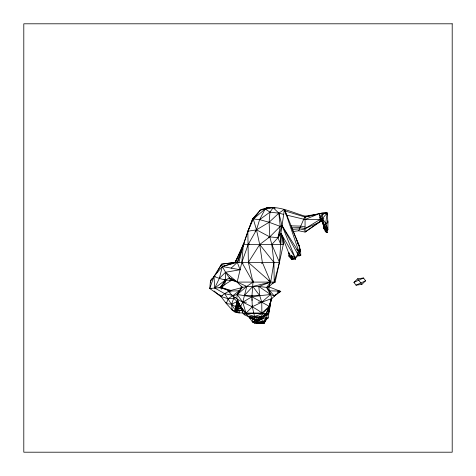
<?xml version="1.0" encoding="UTF-8"?>
<svg xmlns="http://www.w3.org/2000/svg" width="476" height="476" viewBox="0 0 476 476"><rect width="100%" height="100%" fill="white"/><g stroke="black" fill="none" stroke-linecap="round" stroke-linejoin="round"><path stroke-width="0.71" d="M292.347 256.701L291.663 259.474L295.435 259.051L295.435 258.135L291.663 259.474L289.003 256.201L289.158 254.904M319.688 213.885L321.401 213.254L327.167 213.01L322.502 218.49L321.8 220.465L325.286 231.288L327.196 232.621L327.881 229.355L327.952 222.221L327.167 213.01L326.018 212.576L319.39 213.545L305.062 217.038L284.945 210.892M242.885 311.738L242.742 312.91L239.309 312.91L237.946 312.762L236.013 311.369L236.15 305.979L237.221 301.516L238.143 300.386M218.972 287.677L220.287 287.558L225.392 280.126L225.559 272.236L222.316 266.524L221.584 264.156L235.043 262.377L279.43 262.377L283.279 244.509L283.279 238.125M295.638 257.605L295.435 259.051L295.489 257.689M271.201 298.88L269.684 308.817L268.476 313.619L267.952 313.494L260.896 317.004L254.91 317.879L252.286 306.758L251.905 296.768L252.97 282.095L248.359 262.377L247.835 231.229L252.607 218.9L260.307 210.1C274.783 203.02 291.02 212.361 305.062 216.134L317.504 214.152M275.235 208.256L273.159 207.697L260.307 210.1L253.309 219.133L256.51 229.843L259.694 244.509L273.914 262.377L270.683 282.095L258.795 286.415L270.517 294.507L274.319 295.977L280.769 291.455L279.876 291.104L271.867 298.5L269.38 306.395L265.644 314.773L261.865 313.047C251.477 304.438 236.703 301.921 228.165 291.104L246.764 286.415L258.795 286.415L266.596 287.409L268.72 286.796L274.23 282.095L273.914 262.377L271.844 244.509L277.96 237.697L280.614 233.68L281.429 233.698L279.43 262.377L275.152 282.095L271.933 283.714M324.805 227.885L324.227 229.14L323.805 228.545L323.942 226.392M242.022 309.614L236.804 298.5L237.209 294.507L242.213 287.409L237.161 282.095L241.85 262.377L243.331 244.509L247.835 231.229L253.309 219.133L265.156 208.976L267.976 207.346L270.124 207.786M269.916 305.997L268.208 317.944L263.121 321.818L254.464 323.121L252.328 321.818L249.18 317.343L257.266 321.336L263.121 321.818L264.126 323.121L265.679 320.05L267.411 314.719M265.037 320.949L264.353 322.942L260.36 323.591L256.296 322.942L260.039 323.305L264.353 322.942L266.923 318.509L264.549 321.996M283.69 214.384L278.859 213.165L273.159 207.697L269.969 212.129L269.107 222.268L269.785 236.887L271.844 244.509L279.43 262.377L274.23 282.095L272.385 283.166M210.463 288.581L209.767 288.533L213.98 276.366L221.584 264.156L235.412 262.377L222.316 266.524L210.463 280.751L209.767 288.533L220.912 296.494L226.374 303.587L232.276 310.144L235.543 312.583L237.839 312.423L239.309 312.91L239.601 310.566L236.042 309.263L235.757 306.847L237.221 301.516L233.722 298.375L233.151 296.036M293.032 231.538L298.738 230.753L305.062 232.068L319.789 222.036L320.08 219.454L319.39 213.545L305.062 219.513L286.552 215.081M295.435 259.051L295.59 257.689M236.042 309.263L236.221 307.788L235.757 306.847L237.221 301.516L238.524 302.135L237.292 308.317L241.778 308.704M231.58 308.9L232.276 310.144L236.013 311.369L237.334 310.031L237.518 308.555L236.221 307.788L238.881 308.704L238.696 310.179L242.32 310.179M211.082 288.408L209.767 288.533L214.735 288.028L224.642 293.65L236.013 311.369L237.946 312.762L238.232 310.417L237.334 310.031M236.596 303.789L239.708 303.753L238.839 307.002L238.881 308.704M294.721 258.236L291.871 258.629L289.003 256.201L289.592 254.428M324.965 229.033L324.144 227.135L325.673 223.422L327.167 213.01L322.335 214.135L319.39 213.545L318.968 213.92M280.614 233.68L280.798 244.509L277.96 237.697L280.911 233.198L284.44 209.315L278.859 213.165L269.107 222.268L256.51 229.843L255.047 231.473M289.533 254.083L289.319 255.499L295.06 258.914L299.327 253.863L299.327 246.086L284.44 209.315L286.13 214.962M271.147 298.863L268.476 313.619L261.449 319.36L257.266 321.336L252.328 321.818L252.649 319.36L252.209 317.337L253.732 319.461L256.85 320.991L257.843 322.704L259.295 323.121M289.003 256.201L289.396 254.226M231.205 268.131L237.286 262.377L248.198 231.033L247.835 231.229L256.51 229.843L269.785 236.887L277.96 237.697L280.239 226.392L278.859 213.165L269.969 212.129L265.156 208.976L259.622 219.632L256.51 229.843L248.169 244.509L241.85 262.377L252.97 282.095L246.764 286.415L237.209 294.507L232.49 295.977L240.862 289.479M270.303 302.26L267.952 313.494L263.466 316.415L260.705 317.337L259.325 317.075M270.338 302.331L267.952 313.494L266.554 313.987M238.928 262.377L243.331 244.509L244.307 243.426M236.518 281.274L231.622 280.316L225.392 280.126L219.329 278.4L222.316 266.524L237.286 262.377L240.1 269.743L225.559 272.236L219.329 278.4L214.735 288.028L221.679 287.653L231.253 290.503M291.247 227.837L300.094 227.617L305.062 228.647L320.08 219.454L322.502 218.49L324.62 225.987L325.286 231.288L327.196 232.621L325.786 231.776L326.5 228.962L325.673 223.422L322.502 218.49L322.335 214.135L321.401 213.254L323.406 213.254M221.209 265.596L221.584 264.156L218.038 270.392M265.644 314.773L269.38 306.395L271.397 298.982M238.69 292.216L239.107 290.818L242.213 287.409L241.838 286.082M237.548 262.377L243.331 244.509L283.279 244.509L281.429 233.698M277.96 237.697L282.03 225.618L278.859 213.165M237.946 312.762L236.013 311.369L235.757 306.847L231.52 304.259L226.374 303.587L228.129 298.732L232.401 295.864M248.442 230.36L252.607 218.9L258.313 212.808M236.649 311.988L237.839 312.423L232.276 310.144L231.52 304.259L233.722 298.375L235.626 297.351M265.662 319.426L268.208 317.944L266.405 317.343L261.449 319.36L253.512 319.467L254.154 317.795M268.672 311.441L269.684 308.817L269.178 310.108M225.981 280.441L224.041 285.225L221.679 287.653L229.622 290.842L228.379 291.645M273.736 282.417L275.152 282.095L237.161 282.095L225.559 272.236L229.414 277.948L237.161 282.095L246.764 286.415L242.76 302.212L240.535 306.395L243.069 313.505L244.402 314.773L252.286 306.758L261.758 302.212L271.867 298.5L269.291 290.818L268.72 286.796L270.683 282.095L262.347 262.377L259.694 244.509L269.785 236.887L280.239 226.392L282.03 225.618L299.327 252.964L295.06 257.605L295.06 258.914M305.062 219.513L320.08 219.454L322.335 214.135L323.674 214.135M235.638 262.377L243.331 244.509L235.043 262.377L236.352 260.586M298.738 230.753L305.062 216.134L305.062 232.068L319.194 222.036M252.97 282.095L253.595 280.78M261.723 263.692L262.347 262.377M238.839 307.002L236.661 305.039L235.757 306.847L236.15 305.979L237.47 306.841L241.07 307.002M237.209 294.507L251.905 296.768L269.38 306.395L261.865 313.047L245.979 313.047L242.76 302.212L237.209 294.507L239.107 290.818L228.165 291.104L230.949 292.151M256.124 317.557L256.85 320.991L259.61 319.461L260.705 317.337L268.476 313.619L263.466 316.415L261.449 319.36L256.85 320.991L252.649 319.36L249.823 316.968M235.043 262.377L237.78 257.272M259.426 317.004L260.896 317.004L262.764 313.648L269.38 306.395M216.622 272.885L217.33 271.635M320.039 219.805L321.133 217.972L319.842 217.401L321.133 215.937L319.616 215.473M259.694 244.509L248.359 262.377L270.683 282.095L266.596 287.409L270.517 294.507L261.758 302.212L258.105 302.212M320.08 219.454L321.133 217.972M256.57 317.349L259.164 319.467L260.705 317.337L261.449 319.36L263.121 321.818L266.405 317.343M305.062 228.647L319.789 222.036L322.502 218.49L323.876 218.49M225.832 280.316L220.287 287.558L221.643 289.224M275.586 294.329L274.319 295.977L266.596 287.409M299.511 255.225L298.874 255.993L298.392 254.737M325.286 231.288L325.786 231.776L327.881 229.355L325.673 223.422L327.952 222.221L327.672 220.84M210.463 280.751L212.385 278.579L210.463 280.751L210.654 282.899M213.349 277.496L214.307 276.413M268.226 280.418L270.683 282.095L252.78 286.415L244.182 295.703L259.759 295.703L270.517 294.507M225.023 284.184L220.287 287.558L229.622 290.842L224.642 293.65L220.912 296.494L214.027 290.937M252.209 317.337L253.512 319.467L255.035 317.938M353.942 282.375L357.654 278.787L363.48 277.996L365.592 280.792L361.879 284.38L356.054 285.178L353.942 282.375L363.48 277.996M298.94 250.953L299.975 249.62L299.089 246.562M319.789 222.036L321.8 220.465L326.5 228.962L327.881 229.355M234.174 280.025L229.414 277.948L225.392 280.126L214.735 288.028L213.98 276.366L215.247 276.788M253.309 218.151L253.309 218.9L252.607 218.9L259.622 219.632L269.969 212.129M219.65 294.68L220.912 296.494L222.155 295.685M320.235 221.405L321.8 220.465M231.52 304.259L237.221 301.516M356.054 285.178L365.592 280.792M264.037 209.125L267.976 207.346L269.232 207.881M236.013 311.369L238.232 310.417L242.344 310.566M222.708 285.755L231.622 280.316L237.607 281.774M236.84 303.563L238.143 304.36L239.708 303.753M299.291 251.328L300.606 250.852L299.333 246.241L296.203 239.422M277.205 292.074L279.876 291.104L269.291 290.818M240.243 288.266L242.308 287.534M248.169 244.509L249.519 244.033M268.434 237.369L269.785 236.887M266.239 313.505L262.764 313.648L254.541 316.469L249.132 317.004L244.402 314.773M278.127 292.318L280.769 291.455L268.72 286.796M299.309 248.323L300.606 250.852L300.79 255.392L298.874 255.993L298.571 254.595M278.162 292.27L280.769 291.455L279.311 291.455M299.94 251.03L300.606 250.852L299.023 249.132M305.062 217.038L315.493 214.7M266.56 313.767L267.952 313.494L266.53 313.494M262.097 322.936L260.039 323.305L257.927 322.936M292.27 229.396L299.541 228.891L305.062 230.039M249.864 313.339L258.153 313.339M233.722 298.375L228.129 298.732L220.912 296.494M253.512 319.467L259.61 319.461M325.673 223.422L327.107 223.422M246.413 302.212L242.76 302.212L251.905 296.768L259.759 295.703L261.758 302.212L261.865 313.047M240.737 305.997L237.964 305.842M241.63 308.484L237.292 308.317L235.971 307.46M243.069 313.505L262.764 313.648M264.192 315.16L265.632 315.16L263.644 315.058M242.611 310.911L240.535 306.395L245.443 313.648L249.132 317.004L251.34 317.004M253.678 321.818L252.328 321.818L264.126 323.121L254.464 323.121M261.776 321.818L263.121 321.818M290.669 225.85L300.743 226.112L305.062 227.01M260.896 317.004L254.541 316.469L245.443 313.648M253.732 319.461L252.649 319.36L250.293 316.903M229.61 280.108L231.622 280.316L229.414 277.948M238.143 304.36L239.511 304.515M238.756 305.842L240.838 306.11M249.132 317.004L254.91 317.879M222.316 266.524L240.1 269.743M224.642 293.65L232.312 295.304M237.006 303.272L238.345 303.611M259.622 219.632L269.107 222.268L280.239 226.392M224.125 279.709L225.392 280.126M213.98 276.366L219.329 278.4M295.06 257.605L289.319 254.47L280.911 233.198L295.06 257.605L282.03 225.618L297.946 254.47L297.946 255.499M241.85 262.377L243.075 263.216M250.233 318.248L249.18 317.343L249.65 317.944M260.36 323.591L260.027 323.109M289.396 255.814L291.871 258.629M240.535 306.395L245.979 313.047M299.178 253.345L300.79 255.392M357.654 278.787L361.879 284.38M252.78 286.415L259.759 295.703L258.795 286.415M296.804 249.412L299.327 252.964L284.44 209.315M257.635 317.236L259.164 319.467M264.15 322.573L264.353 322.942M297.625 243.069L299.333 246.241L299.505 247.609M280.911 233.198L282.631 236.423M297.625 243.111L298.988 245.717M321.728 220.507L323.049 223.054M321.687 220.436L322.55 222.119M236.661 305.039L237.47 306.841M297.393 242.135L298.583 244.843M291.49 227.701L299.327 246.086M321.651 220.531L324.144 227.135M225.927 302.314L226.374 303.587M297.31 252.351L297.946 254.47M324.62 225.987L325.786 231.776M288.819 252.5L289.319 255.499L289.045 252.964L289.045 253.863M323.549 224.648L323.805 228.545M324.102 226.35L324.227 229.14M327.167 213.01L327.167 214.462M291.657 255.743L291.657 256.891M252.286 305.277L252.286 306.758M252.048 298.642L252.048 300.517M452.2 23.8L23.8 23.8L23.8 452.2L452.2 452.2L452.2 23.8"/></g></svg>
